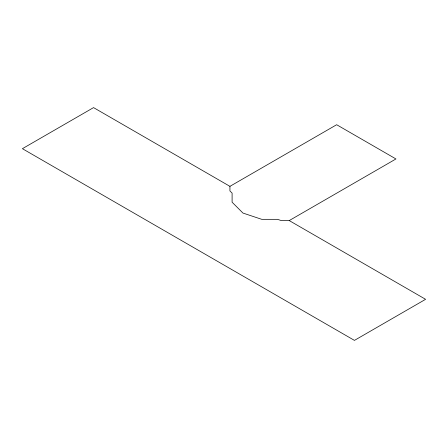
<?xml version="1.0" encoding="UTF-8"?>
<svg xmlns="http://www.w3.org/2000/svg" width="448" height="448" viewBox="0 0 448 448"><rect width="100%" height="100%" fill="white"/><g stroke="black" fill="none" stroke-linecap="round" stroke-linejoin="round"><path stroke-width="0.67" d="M229.93 186.346L336.661 124.723L395.954 158.956L289.223 220.578L281.282 220.578L277.519 219.324L261.744 219.324L242.95 213.058L232.098 202.205L232.098 193.099L229.93 190.932L229.93 186.346L93.554 107.61L22.4 148.686L354.446 340.39L425.6 299.314L289.223 220.578"/></g></svg>
